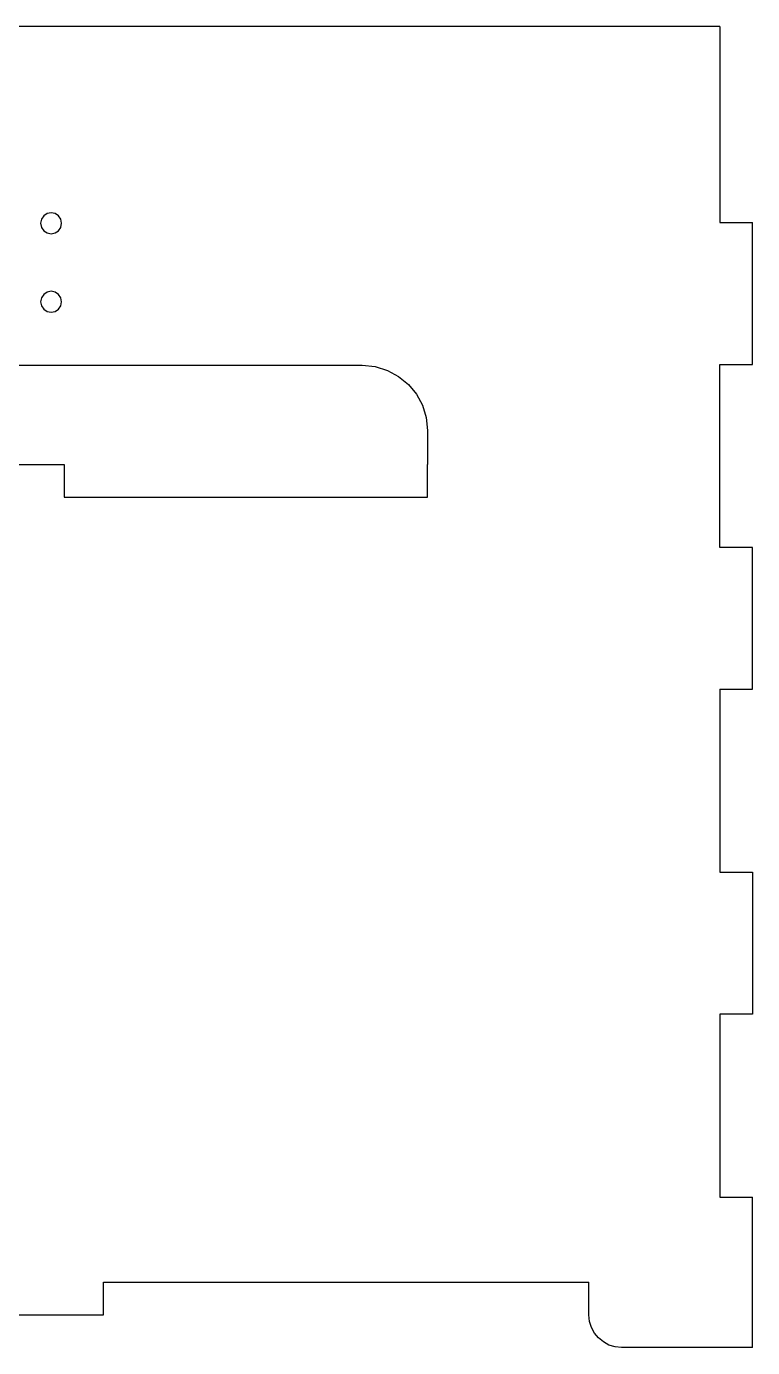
# Model space of a CAD drawing. Extents: x -1 to 616, y -329 to 382.
# Drawn here: x 256 to 374.3, y -164 to 51.5 of the extents above; entities that cross this region are included whole.
import ezdxf

# ---------------------------------------------------------------- set-up
doc = ezdxf.new("R2010")
doc.units = 0

msp = doc.modelspace()

# ---------------------------------------------------------------- linework, layer by layer
at = {"layer": 'D_U+00E9coupe V5'}
for p, q in [((368.997, 51.5062), (16.9973, 51.5062)), ((368.997, 51.5062), (368.997, 19.5062)), ((258.439778, 20.063313), (258.30566, 19.399)), ((258.30566, 19.399), (258.439779, 18.734691)), ((258.80553, 20.605801), (258.439778, 20.063313)), ((259.348009, 20.971559), (258.80553, 20.605801)), ((260.01231, 21.10568), (259.348009, 20.971559)), ((260.676632, 20.971559), (260.01231, 21.10568)), ((261.219123, 20.605802), (260.676632, 20.971559)), ((261.58488, 20.063313), (261.219123, 20.605802)), ((261.719, 19.399), (261.58488, 20.063313)), ((261.58488, 18.734693), (261.719, 19.399)), ((261.719, 19.399), (261.719, 19.399)), ((261.719, 19.399), (261.719, 19.399)), ((368.997, 19.5062), (374.33, 19.5062)), ((374.33, -3.60485), (374.33, 19.5062)), ((258.439779, 18.734691), (258.805531, 18.192213)), ((258.805531, 18.192213), (259.34801, 17.826466)), ((259.34801, 17.826466), (260.01231, 17.69235)), ((260.01231, 17.69235), (260.676632, 17.826466)), ((260.676632, 17.826466), (261.219123, 18.192214)), ((261.219123, 18.192214), (261.58488, 18.734693)), ((258.439778, 7.263369), (258.30566, 6.59905)), ((258.30566, 6.59905), (258.439779, 5.93473)), ((258.80553, 7.805846), (258.439778, 7.263369)), ((259.348009, 8.171588), (258.80553, 7.805846)), ((260.01231, 8.3057), (259.348009, 8.171588)), ((260.676632, 8.171588), (260.01231, 8.3057)), ((261.219123, 7.805847), (260.676632, 8.171588)), ((261.58488, 7.26337), (261.219123, 7.805847)), ((261.719, 6.59905), (261.58488, 7.26337)), ((261.58488, 5.934731), (261.719, 6.59905)), ((261.719, 6.59905), (261.719, 6.59905)), ((261.719, 6.59905), (261.719, 6.59905)), ((258.439779, 5.93473), (258.805531, 5.392253)), ((258.805531, 5.392253), (259.34801, 5.026512)), ((259.34801, 5.026512), (260.01231, 4.8924)), ((260.01231, 4.8924), (260.676632, 5.026512)), ((260.676632, 5.026512), (261.219123, 5.392254)), ((261.219123, 5.392254), (261.58488, 5.934731)), ((75.599, -3.74698), (310.691, -3.74698)), ((310.691, -3.74698), (312.840698, -3.96369)), ((312.840698, -3.96369), (314.84293, -4.585223)), ((368.997, -33.4715), (368.997, -3.60485)), ((368.997, -3.60485), (374.33, -3.60485)), ((314.84293, -4.585223), (316.654806, -5.568686)), ((316.654806, -5.568686), (318.233432, -6.871186)), ((318.233432, -6.871186), (319.535917, -8.449829)), ((319.535917, -8.449829), (320.519368, -10.261721)), ((320.519368, -10.261721), (321.140893, -12.26397)), ((321.140893, -12.26397), (321.3576, -14.41368)), ((321.358, -14.4136), (321.358, -19.9604)), ((235.664, -19.9604), (262.162, -19.9604)), ((262.162, -19.9604), (262.162, -25.2937)), ((321.348, -19.9604), (321.358, -19.9604)), ((321.348, -25.2937), (321.348, -19.9604)), ((262.162, -25.2937), (321.348, -25.2937)), ((374.33, -33.4715), (368.997, -33.4715)), ((374.33, -56.5826), (374.33, -33.4715)), ((368.997, -56.5826), (368.997, -86.4492)), ((368.997, -56.5826), (374.33, -56.5826)), ((368.997, -86.4492), (374.33, -86.4492)), ((374.33, -86.4492), (374.33, -109.56)), ((368.997, -109.56), (368.997, -139.427)), ((374.33, -109.56), (368.997, -109.56)), ((368.997, -139.427), (374.33, -139.427)), ((374.33, -163.96), (374.33, -139.427)), ((268.537, -158.627), (268.537, -153.294)), ((268.537, -153.294), (347.664, -153.294)), ((347.664, -158.627), (347.664, -153.294)), ((230.246, -158.627), (268.537, -158.627)), ((347.772034, -159.701541), (347.66368, -158.62668)), ((348.082798, -160.702665), (347.772034, -159.701541)), ((348.574525, -161.608607), (348.082798, -160.702665)), ((349.22577, -162.397921), (348.574525, -161.608607)), ((350.015086, -163.049163), (349.22577, -162.397921)), ((350.921028, -163.540887), (350.015086, -163.049163)), ((351.922148, -163.851647), (350.921028, -163.540887)), ((352.997, -163.96), (351.922148, -163.851647)), ((374.33, -163.96), (352.997, -163.96))]:
    msp.add_line(p, q, dxfattribs=at)

doc.saveas('drawing.dxf')
